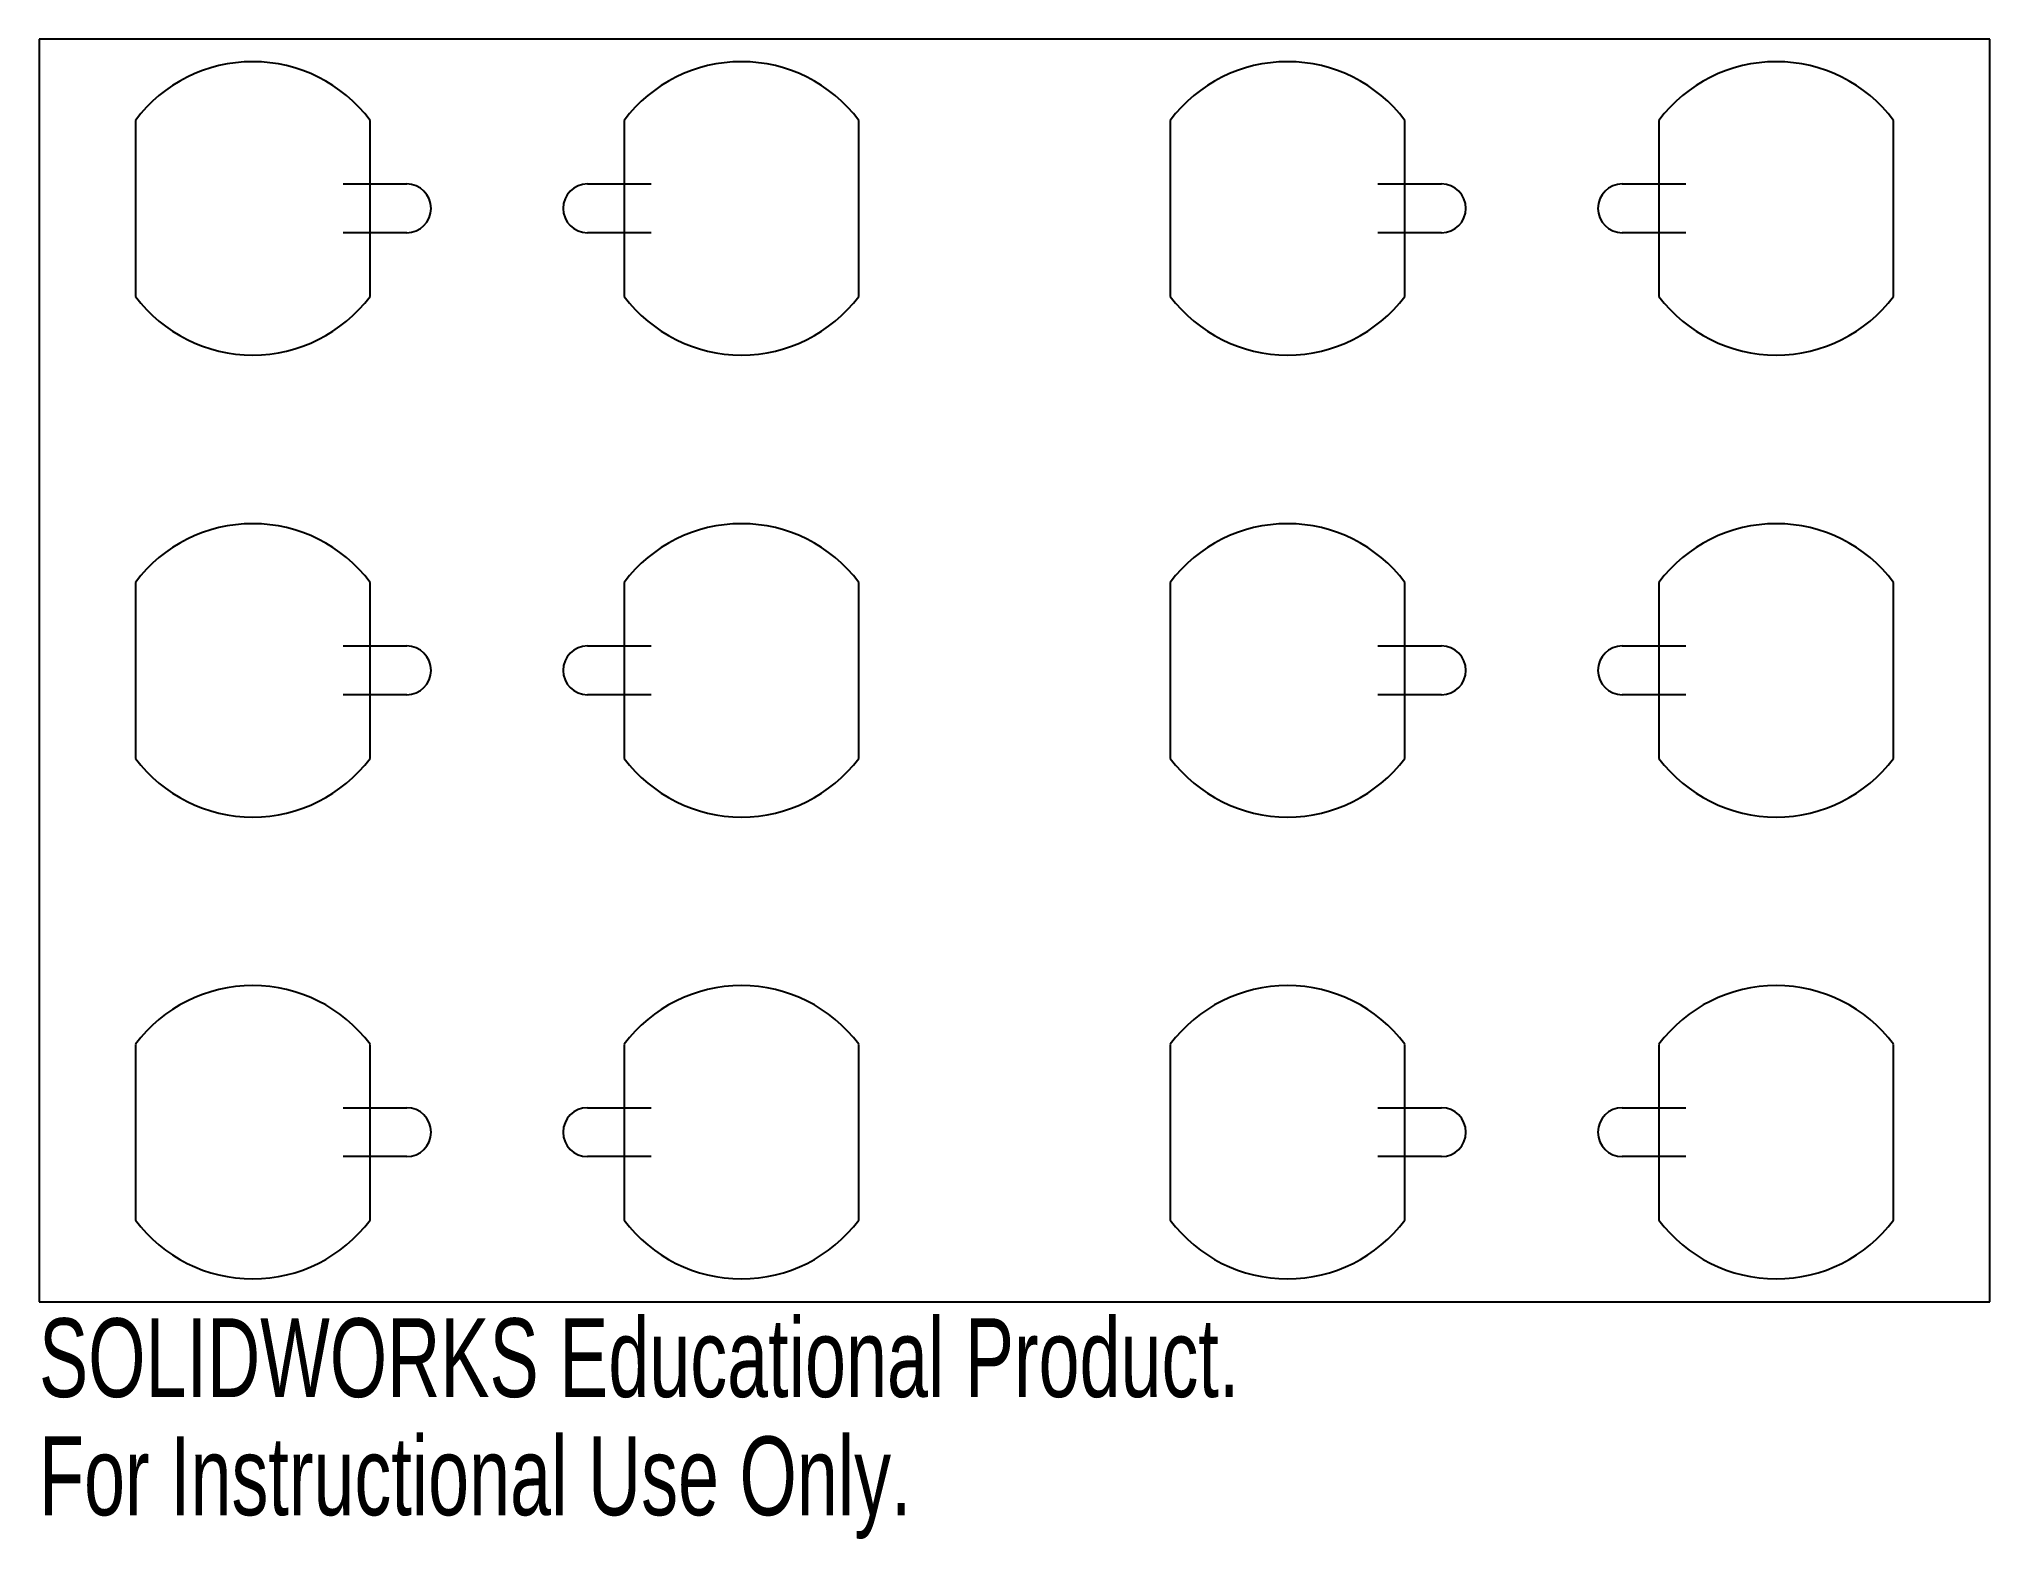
# Model space of a CAD drawing. Header units: millimetres. Extents: x 4 to 124, y -96 to -4.
import ezdxf

# ---------------------------------------------------------------- set-up
doc = ezdxf.new("R2010")
doc.units = ezdxf.units.MM
doc.styles.add('SLDTEXTSTYLE0', font='TXT', dxfattribs={"width": 0.7})

msp = doc.modelspace()

# ---------------------------------------------------------------- linework, layer by layer
at = {"color": 7, "linetype": 'Continuous', "lineweight": 25}
for p, q in [((123.76, -4), (4, -4)), ((4, -4), (4, -81.48)), ((123.76, -81.48), (123.76, -4)), ((9.92, -8.99), (9.92, -19.8)), ((24.32, -19.8), (24.32, -8.99)), ((39.92, -8.99), (39.92, -19.8)), ((54.32, -19.8), (54.32, -8.99)), ((73.44, -8.99), (73.44, -19.8)), ((87.84, -19.8), (87.84, -8.99)), ((103.44, -8.99), (103.44, -19.8)), ((117.84, -19.8), (117.84, -8.99)), ((22.67, -12.89), (26.57, -12.89)), ((37.67, -12.89), (41.57, -12.89)), ((86.19, -12.89), (90.09, -12.89)), ((101.19, -12.89), (105.09, -12.89)), ((26.57, -15.89), (22.67, -15.89)), ((41.57, -15.89), (37.67, -15.89)), ((90.09, -15.89), (86.19, -15.89)), ((105.09, -15.89), (101.19, -15.89)), ((9.92, -37.34), (9.92, -48.14)), ((24.32, -48.14), (24.32, -37.34)), ((39.92, -37.34), (39.92, -48.14)), ((54.32, -48.14), (54.32, -37.34)), ((73.44, -37.34), (73.44, -48.14)), ((87.84, -48.14), (87.84, -37.34)), ((103.44, -37.34), (103.44, -48.14)), ((117.84, -48.14), (117.84, -37.34)), ((22.67, -41.24), (26.57, -41.24)), ((37.67, -41.24), (41.57, -41.24)), ((86.19, -41.24), (90.09, -41.24)), ((101.19, -41.24), (105.09, -41.24)), ((26.57, -44.24), (22.67, -44.24)), ((41.57, -44.24), (37.67, -44.24)), ((90.09, -44.24), (86.19, -44.24)), ((105.09, -44.24), (101.19, -44.24)), ((9.92, -65.69), (9.92, -76.48)), ((24.32, -76.48), (24.32, -65.69)), ((39.92, -65.69), (39.92, -76.48)), ((54.32, -76.48), (54.32, -65.69)), ((73.44, -65.69), (73.44, -76.48)), ((87.84, -76.48), (87.84, -65.69)), ((103.44, -65.69), (103.44, -76.48)), ((117.84, -76.48), (117.84, -65.69)), ((22.67, -69.58), (26.57, -69.58)), ((37.67, -69.58), (41.57, -69.58)), ((86.19, -69.58), (90.09, -69.58)), ((101.19, -69.58), (105.09, -69.58)), ((26.57, -72.58), (22.67, -72.58)), ((41.57, -72.58), (37.67, -72.58)), ((90.09, -72.58), (86.19, -72.58)), ((105.09, -72.58), (101.19, -72.58)), ((4, -81.48), (123.76, -81.48))]:
    msp.add_line(p, q, dxfattribs=at)
for centre, radius, start, end in [((17.12, -14.39), 9, 36.8699, 143.1301), ((47.12, -14.39), 9, 36.8699, 143.1301), ((80.64, -14.39), 9, 36.8699, 143.1301), ((110.64, -14.39), 9, 36.8699, 143.1301), ((26.57, -14.39), 1.5, 270, 90), ((37.67, -14.39), 1.5, 90, 270), ((90.09, -14.39), 1.5, 270, 90), ((101.19, -14.39), 1.5, 90, 270), ((17.12, -14.39), 9, 216.8699, 323.1301), ((47.12, -14.39), 9, 216.8699, 323.1301), ((80.64, -14.39), 9, 216.8699, 323.1301), ((110.64, -14.39), 9, 216.8699, 323.1301), ((17.12, -42.74), 9, 36.8699, 143.1301), ((47.12, -42.74), 9, 36.8699, 143.1301), ((80.64, -42.74), 9, 36.8699, 143.1301), ((110.64, -42.74), 9, 36.8699, 143.1301), ((26.57, -42.74), 1.5, 270, 90), ((37.67, -42.74), 1.5, 90, 270), ((90.09, -42.74), 1.5, 270, 90), ((101.19, -42.74), 1.5, 90, 270), ((17.12, -42.74), 9, 216.8699, 323.1301), ((47.12, -42.74), 9, 216.8699, 323.1301), ((80.64, -42.74), 9, 216.8699, 323.1301), ((110.64, -42.74), 9, 216.8699, 323.1301), ((17.12, -71.08), 9, 36.8699, 143.1301), ((47.12, -71.08), 9, 36.8699, 143.1301), ((80.64, -71.08), 9, 36.8699, 143.1301), ((110.64, -71.08), 9, 36.8699, 143.1301), ((26.57, -71.08), 1.5, 270, 90), ((37.67, -71.08), 1.5, 90, 270), ((90.09, -71.08), 1.5, 270, 90), ((101.19, -71.08), 1.5, 90, 270), ((17.12, -71.08), 9, 216.8699, 323.1301), ((47.12, -71.08), 9, 216.8699, 323.1301), ((80.64, -71.08), 9, 216.8699, 323.1301), ((110.64, -71.08), 9, 216.8699, 323.1301)]:
    msp.add_arc(centre, radius, start, end, dxfattribs=at)

# ---------------------------------------------------------------- texts
at = {"color": 7, "linetype": 'Continuous', "char_height": 4.8336, "attachment_point": 1, "style": 'SLDTEXTSTYLE0'}
for s, insert in [('SOLIDWORKS Educational Product.', (4, -82.5)), ('For Instructional Use Only.', (4, -89.75))]:
    msp.add_mtext(s, dxfattribs=dict(at, insert=insert))

doc.saveas('drawing.dxf')
